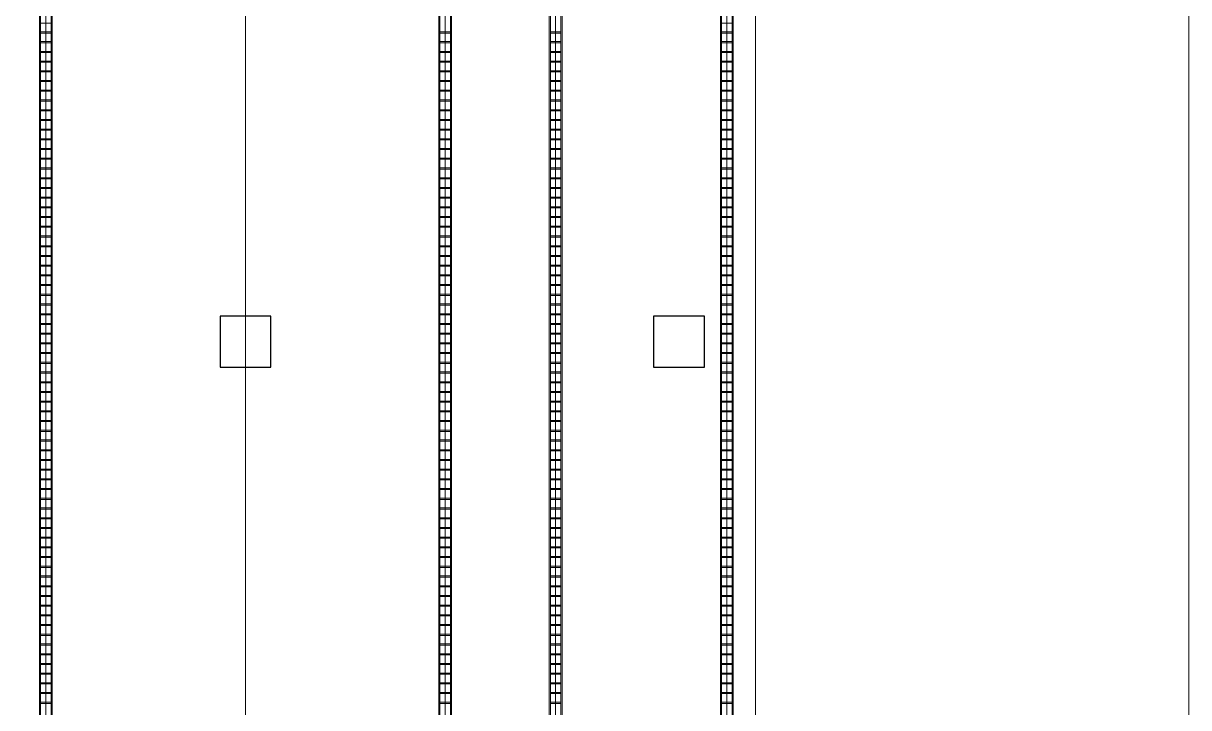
# Model space of a CAD drawing. Header units: millimetres. Extents: x 0 to 154200, y 0 to 64595.
# Drawn here: x 126770 to 154200, y 16191 to 32295 of the extents above; entities that cross this region are included whole.
import ezdxf

# ---------------------------------------------------------------- set-up
doc = ezdxf.new("R2010")
doc.units = ezdxf.units.MM
doc.layers.add('Column', color=1, linetype='Continuous')
doc.layers.add('E-CABL-TRAY', color=4, linetype='Continuous', lineweight=9)
doc.layers.add('Floor', color=7, linetype='Continuous', lineweight=9)

msp = doc.modelspace()

# ---------------------------------------------------------------- linework, layer by layer
at = {"layer": 'Column'}
for points in [[(131400, 24800), (131400, 24200), (132600, 24200), (132600, 25400), (131400, 25400), (131400, 24800)], [(141600, 24800), (141600, 24200), (142800, 24200), (142800, 25400), (141600, 25400), (141600, 24800)]]:
    msp.add_lwpolyline(points, dxfattribs=at)
at = {"layer": 'E-CABL-TRAY'}
for p, q in [((127150, 9218.7018), (127150, 55818.7018)), ((127175.4, 9218.7018), (127175.4, 55818.7018)), ((127300, 9218.7018), (127300, 55818.7018)), ((127424.6, 9218.7018), (127424.6, 55818.7018)), ((127450, 9218.7018), (127450, 55818.7018)), ((136550, 9218.7018), (136550, 55818.7018)), ((136575.4, 9218.7018), (136575.4, 55818.7018)), ((136700, 9218.7018), (136700, 55818.7018)), ((136824.6, 9218.7018), (136824.6, 55818.7018)), ((136850, 9218.7018), (136850, 55818.7018)), ((139150, 9218.7018), (139150, 55818.7018)), ((139175.4, 9218.7018), (139175.4, 55818.7018)), ((139300, 9218.7018), (139300, 55818.7018)), ((139424.6, 9218.7018), (139424.6, 55818.7018)), ((139450, 9218.7018), (139450, 55818.7018)), ((143180, 9218.7018), (143180, 55818.7018)), ((143205.4, 9218.7018), (143205.4, 55818.7018)), ((143330, 9218.7018), (143330, 55818.7018)), ((143454.6, 9218.7018), (143454.6, 55818.7018)), ((143480, 9218.7018), (143480, 55818.7018)), ((127424.6, 32294.6018), (127175.4, 32294.6018)), ((143454.6, 32294.6018), (143205.4, 32294.6018)), ((127424.6, 32091.4018), (127175.4, 32091.4018)), ((127424.6, 32066.0018), (127175.4, 32066.0018)), ((127424.6, 31862.8018), (127175.4, 31862.8018)), ((127424.6, 31837.4018), (127175.4, 31837.4018)), ((136824.6, 32091.4018), (136575.4, 32091.4018)), ((136824.6, 32066.0018), (136575.4, 32066.0018)), ((136824.6, 31862.8018), (136575.4, 31862.8018)), ((136824.6, 31837.4018), (136575.4, 31837.4018)), ((139424.6, 32091.4018), (139175.4, 32091.4018)), ((139424.6, 32066.0018), (139175.4, 32066.0018)), ((139424.6, 31862.8018), (139175.4, 31862.8018)), ((139424.6, 31837.4018), (139175.4, 31837.4018)), ((143454.6, 32091.4018), (143205.4, 32091.4018)), ((143454.6, 32066.0018), (143205.4, 32066.0018)), ((143454.6, 31862.8018), (143205.4, 31862.8018)), ((143454.6, 31837.4018), (143205.4, 31837.4018)), ((127424.6, 31634.2018), (127175.4, 31634.2018)), ((127424.6, 31608.8018), (127175.4, 31608.8018)), ((136824.6, 31634.2018), (136575.4, 31634.2018)), ((136824.6, 31608.8018), (136575.4, 31608.8018)), ((139424.6, 31634.2018), (139175.4, 31634.2018)), ((139424.6, 31608.8018), (139175.4, 31608.8018)), ((143454.6, 31634.2018), (143205.4, 31634.2018)), ((143454.6, 31608.8018), (143205.4, 31608.8018)), ((127424.6, 31405.6018), (127175.4, 31405.6018)), ((127424.6, 31380.2018), (127175.4, 31380.2018)), ((136824.6, 31405.6018), (136575.4, 31405.6018)), ((136824.6, 31380.2018), (136575.4, 31380.2018)), ((139424.6, 31405.6018), (139175.4, 31405.6018)), ((139424.6, 31380.2018), (139175.4, 31380.2018)), ((143454.6, 31405.6018), (143205.4, 31405.6018)), ((143454.6, 31380.2018), (143205.4, 31380.2018)), ((127424.6, 31177.0018), (127175.4, 31177.0018)), ((127424.6, 31151.6018), (127175.4, 31151.6018)), ((136824.6, 31177.0018), (136575.4, 31177.0018)), ((136824.6, 31151.6018), (136575.4, 31151.6018)), ((139424.6, 31177.0018), (139175.4, 31177.0018)), ((139424.6, 31151.6018), (139175.4, 31151.6018)), ((143454.6, 31177.0018), (143205.4, 31177.0018)), ((143454.6, 31151.6018), (143205.4, 31151.6018)), ((127424.6, 30948.4018), (127175.4, 30948.4018)), ((127424.6, 30923.0018), (127175.4, 30923.0018)), ((136824.6, 30948.4018), (136575.4, 30948.4018)), ((136824.6, 30923.0018), (136575.4, 30923.0018)), ((139424.6, 30948.4018), (139175.4, 30948.4018)), ((139424.6, 30923.0018), (139175.4, 30923.0018)), ((143454.6, 30948.4018), (143205.4, 30948.4018)), ((143454.6, 30923.0018), (143205.4, 30923.0018)), ((127424.6, 30719.8018), (127175.4, 30719.8018)), ((127424.6, 30694.4018), (127175.4, 30694.4018)), ((127424.6, 30491.2018), (127175.4, 30491.2018)), ((127424.6, 30465.8018), (127175.4, 30465.8018)), ((136824.6, 30719.8018), (136575.4, 30719.8018)), ((136824.6, 30694.4018), (136575.4, 30694.4018)), ((136824.6, 30491.2018), (136575.4, 30491.2018)), ((136824.6, 30465.8018), (136575.4, 30465.8018)), ((139424.6, 30719.8018), (139175.4, 30719.8018)), ((139424.6, 30694.4018), (139175.4, 30694.4018)), ((139424.6, 30491.2018), (139175.4, 30491.2018)), ((139424.6, 30465.8018), (139175.4, 30465.8018)), ((143454.6, 30719.8018), (143205.4, 30719.8018)), ((143454.6, 30694.4018), (143205.4, 30694.4018)), ((143454.6, 30491.2018), (143205.4, 30491.2018)), ((143454.6, 30465.8018), (143205.4, 30465.8018)), ((127424.6, 30262.6018), (127175.4, 30262.6018)), ((127424.6, 30237.2018), (127175.4, 30237.2018)), ((136824.6, 30262.6018), (136575.4, 30262.6018)), ((136824.6, 30237.2018), (136575.4, 30237.2018)), ((139424.6, 30262.6018), (139175.4, 30262.6018)), ((139424.6, 30237.2018), (139175.4, 30237.2018)), ((143454.6, 30262.6018), (143205.4, 30262.6018)), ((143454.6, 30237.2018), (143205.4, 30237.2018)), ((127424.6, 30034.0018), (127175.4, 30034.0018)), ((127424.6, 30008.6018), (127175.4, 30008.6018)), ((136824.6, 30034.0018), (136575.4, 30034.0018)), ((136824.6, 30008.6018), (136575.4, 30008.6018)), ((139424.6, 30034.0018), (139175.4, 30034.0018)), ((139424.6, 30008.6018), (139175.4, 30008.6018)), ((143454.6, 30034.0018), (143205.4, 30034.0018)), ((143454.6, 30008.6018), (143205.4, 30008.6018)), ((127424.6, 29805.4018), (127175.4, 29805.4018)), ((127424.6, 29780.0018), (127175.4, 29780.0018)), ((136824.6, 29805.4018), (136575.4, 29805.4018)), ((136824.6, 29780.0018), (136575.4, 29780.0018)), ((139424.6, 29805.4018), (139175.4, 29805.4018)), ((139424.6, 29780.0018), (139175.4, 29780.0018)), ((143454.6, 29805.4018), (143205.4, 29805.4018)), ((143454.6, 29780.0018), (143205.4, 29780.0018)), ((127424.6, 29576.8018), (127175.4, 29576.8018)), ((127424.6, 29551.4018), (127175.4, 29551.4018)), ((136824.6, 29576.8018), (136575.4, 29576.8018)), ((136824.6, 29551.4018), (136575.4, 29551.4018)), ((139424.6, 29576.8018), (139175.4, 29576.8018)), ((139424.6, 29551.4018), (139175.4, 29551.4018)), ((143454.6, 29576.8018), (143205.4, 29576.8018)), ((143454.6, 29551.4018), (143205.4, 29551.4018)), ((127424.6, 29348.2018), (127175.4, 29348.2018)), ((127424.6, 29322.8018), (127175.4, 29322.8018)), ((127424.6, 29119.6018), (127175.4, 29119.6018)), ((127424.6, 29094.2018), (127175.4, 29094.2018)), ((136824.6, 29348.2018), (136575.4, 29348.2018)), ((136824.6, 29322.8018), (136575.4, 29322.8018)), ((136824.6, 29119.6018), (136575.4, 29119.6018)), ((136824.6, 29094.2018), (136575.4, 29094.2018)), ((139424.6, 29348.2018), (139175.4, 29348.2018)), ((139424.6, 29322.8018), (139175.4, 29322.8018)), ((139424.6, 29119.6018), (139175.4, 29119.6018)), ((139424.6, 29094.2018), (139175.4, 29094.2018)), ((143454.6, 29348.2018), (143205.4, 29348.2018)), ((143454.6, 29322.8018), (143205.4, 29322.8018)), ((143454.6, 29119.6018), (143205.4, 29119.6018)), ((143454.6, 29094.2018), (143205.4, 29094.2018)), ((127424.6, 28891.0018), (127175.4, 28891.0018)), ((127424.6, 28865.6018), (127175.4, 28865.6018)), ((136824.6, 28891.0018), (136575.4, 28891.0018)), ((136824.6, 28865.6018), (136575.4, 28865.6018)), ((139424.6, 28891.0018), (139175.4, 28891.0018)), ((139424.6, 28865.6018), (139175.4, 28865.6018)), ((143454.6, 28891.0018), (143205.4, 28891.0018)), ((143454.6, 28865.6018), (143205.4, 28865.6018)), ((127424.6, 28662.4018), (127175.4, 28662.4018)), ((127424.6, 28637.0018), (127175.4, 28637.0018)), ((136824.6, 28662.4018), (136575.4, 28662.4018)), ((136824.6, 28637.0018), (136575.4, 28637.0018)), ((139424.6, 28662.4018), (139175.4, 28662.4018)), ((139424.6, 28637.0018), (139175.4, 28637.0018)), ((143454.6, 28662.4018), (143205.4, 28662.4018)), ((143454.6, 28637.0018), (143205.4, 28637.0018)), ((127424.6, 28433.8018), (127175.4, 28433.8018)), ((127424.6, 28408.4018), (127175.4, 28408.4018)), ((136824.6, 28433.8018), (136575.4, 28433.8018)), ((136824.6, 28408.4018), (136575.4, 28408.4018)), ((139424.6, 28433.8018), (139175.4, 28433.8018)), ((139424.6, 28408.4018), (139175.4, 28408.4018)), ((143454.6, 28433.8018), (143205.4, 28433.8018)), ((143454.6, 28408.4018), (143205.4, 28408.4018)), ((127424.6, 28205.2018), (127175.4, 28205.2018)), ((127424.6, 28179.8018), (127175.4, 28179.8018)), ((136824.6, 28205.2018), (136575.4, 28205.2018)), ((136824.6, 28179.8018), (136575.4, 28179.8018)), ((139424.6, 28205.2018), (139175.4, 28205.2018)), ((139424.6, 28179.8018), (139175.4, 28179.8018)), ((143454.6, 28205.2018), (143205.4, 28205.2018)), ((143454.6, 28179.8018), (143205.4, 28179.8018)), ((127424.6, 27976.6018), (127175.4, 27976.6018)), ((127424.6, 27951.2018), (127175.4, 27951.2018)), ((127424.6, 27748.0018), (127175.4, 27748.0018)), ((127424.6, 27722.6018), (127175.4, 27722.6018)), ((136824.6, 27976.6018), (136575.4, 27976.6018)), ((136824.6, 27951.2018), (136575.4, 27951.2018)), ((136824.6, 27748.0018), (136575.4, 27748.0018)), ((136824.6, 27722.6018), (136575.4, 27722.6018)), ((139424.6, 27976.6018), (139175.4, 27976.6018)), ((139424.6, 27951.2018), (139175.4, 27951.2018)), ((139424.6, 27748.0018), (139175.4, 27748.0018)), ((139424.6, 27722.6018), (139175.4, 27722.6018)), ((143454.6, 27976.6018), (143205.4, 27976.6018)), ((143454.6, 27951.2018), (143205.4, 27951.2018)), ((143454.6, 27748.0018), (143205.4, 27748.0018)), ((143454.6, 27722.6018), (143205.4, 27722.6018)), ((127424.6, 27519.4018), (127175.4, 27519.4018)), ((127424.6, 27494.0018), (127175.4, 27494.0018)), ((136824.6, 27519.4018), (136575.4, 27519.4018)), ((136824.6, 27494.0018), (136575.4, 27494.0018)), ((139424.6, 27519.4018), (139175.4, 27519.4018)), ((139424.6, 27494.0018), (139175.4, 27494.0018)), ((143454.6, 27519.4018), (143205.4, 27519.4018)), ((143454.6, 27494.0018), (143205.4, 27494.0018)), ((127424.6, 27290.8018), (127175.4, 27290.8018)), ((127424.6, 27265.4018), (127175.4, 27265.4018)), ((136824.6, 27290.8018), (136575.4, 27290.8018)), ((136824.6, 27265.4018), (136575.4, 27265.4018)), ((139424.6, 27290.8018), (139175.4, 27290.8018)), ((139424.6, 27265.4018), (139175.4, 27265.4018)), ((143454.6, 27290.8018), (143205.4, 27290.8018)), ((143454.6, 27265.4018), (143205.4, 27265.4018)), ((127424.6, 27062.2018), (127175.4, 27062.2018)), ((127424.6, 27036.8018), (127175.4, 27036.8018)), ((136824.6, 27062.2018), (136575.4, 27062.2018)), ((136824.6, 27036.8018), (136575.4, 27036.8018)), ((139424.6, 27062.2018), (139175.4, 27062.2018)), ((139424.6, 27036.8018), (139175.4, 27036.8018)), ((143454.6, 27062.2018), (143205.4, 27062.2018)), ((143454.6, 27036.8018), (143205.4, 27036.8018)), ((127424.6, 26833.6018), (127175.4, 26833.6018)), ((127424.6, 26808.2018), (127175.4, 26808.2018)), ((136824.6, 26833.6018), (136575.4, 26833.6018)), ((136824.6, 26808.2018), (136575.4, 26808.2018)), ((139424.6, 26833.6018), (139175.4, 26833.6018)), ((139424.6, 26808.2018), (139175.4, 26808.2018)), ((143454.6, 26833.6018), (143205.4, 26833.6018)), ((143454.6, 26808.2018), (143205.4, 26808.2018)), ((127424.6, 26605.0018), (127175.4, 26605.0018)), ((127424.6, 26579.6018), (127175.4, 26579.6018)), ((127424.6, 26376.4018), (127175.4, 26376.4018)), ((127424.6, 26351.0018), (127175.4, 26351.0018)), ((136824.6, 26605.0018), (136575.4, 26605.0018)), ((136824.6, 26579.6018), (136575.4, 26579.6018)), ((136824.6, 26376.4018), (136575.4, 26376.4018)), ((136824.6, 26351.0018), (136575.4, 26351.0018)), ((139424.6, 26605.0018), (139175.4, 26605.0018)), ((139424.6, 26579.6018), (139175.4, 26579.6018)), ((139424.6, 26376.4018), (139175.4, 26376.4018)), ((139424.6, 26351.0018), (139175.4, 26351.0018)), ((143454.6, 26605.0018), (143205.4, 26605.0018)), ((143454.6, 26579.6018), (143205.4, 26579.6018)), ((143454.6, 26376.4018), (143205.4, 26376.4018)), ((143454.6, 26351.0018), (143205.4, 26351.0018)), ((127424.6, 26147.8018), (127175.4, 26147.8018)), ((127424.6, 26122.4018), (127175.4, 26122.4018)), ((136824.6, 26147.8018), (136575.4, 26147.8018)), ((136824.6, 26122.4018), (136575.4, 26122.4018)), ((139424.6, 26147.8018), (139175.4, 26147.8018)), ((139424.6, 26122.4018), (139175.4, 26122.4018)), ((143454.6, 26147.8018), (143205.4, 26147.8018)), ((143454.6, 26122.4018), (143205.4, 26122.4018)), ((127424.6, 25919.2018), (127175.4, 25919.2018)), ((127424.6, 25893.8018), (127175.4, 25893.8018)), ((136824.6, 25919.2018), (136575.4, 25919.2018)), ((136824.6, 25893.8018), (136575.4, 25893.8018)), ((139424.6, 25919.2018), (139175.4, 25919.2018)), ((139424.6, 25893.8018), (139175.4, 25893.8018)), ((143454.6, 25919.2018), (143205.4, 25919.2018)), ((143454.6, 25893.8018), (143205.4, 25893.8018)), ((127424.6, 25690.6018), (127175.4, 25690.6018)), ((127424.6, 25665.2018), (127175.4, 25665.2018)), ((136824.6, 25690.6018), (136575.4, 25690.6018)), ((136824.6, 25665.2018), (136575.4, 25665.2018)), ((139424.6, 25690.6018), (139175.4, 25690.6018)), ((139424.6, 25665.2018), (139175.4, 25665.2018)), ((143454.6, 25690.6018), (143205.4, 25690.6018)), ((143454.6, 25665.2018), (143205.4, 25665.2018)), ((127424.6, 25462.0018), (127175.4, 25462.0018)), ((127424.6, 25436.6018), (127175.4, 25436.6018)), ((136824.6, 25462.0018), (136575.4, 25462.0018)), ((136824.6, 25436.6018), (136575.4, 25436.6018)), ((139424.6, 25462.0018), (139175.4, 25462.0018)), ((139424.6, 25436.6018), (139175.4, 25436.6018)), ((143454.6, 25462.0018), (143205.4, 25462.0018)), ((143454.6, 25436.6018), (143205.4, 25436.6018)), ((127424.6, 25233.4018), (127175.4, 25233.4018)), ((127424.6, 25208.0018), (127175.4, 25208.0018)), ((127424.6, 25004.8018), (127175.4, 25004.8018)), ((127424.6, 24979.4018), (127175.4, 24979.4018)), ((136824.6, 25233.4018), (136575.4, 25233.4018)), ((136824.6, 25208.0018), (136575.4, 25208.0018)), ((136824.6, 25004.8018), (136575.4, 25004.8018)), ((136824.6, 24979.4018), (136575.4, 24979.4018)), ((139424.6, 25233.4018), (139175.4, 25233.4018)), ((139424.6, 25208.0018), (139175.4, 25208.0018)), ((139424.6, 25004.8018), (139175.4, 25004.8018)), ((139424.6, 24979.4018), (139175.4, 24979.4018)), ((143454.6, 25233.4018), (143205.4, 25233.4018)), ((143454.6, 25208.0018), (143205.4, 25208.0018)), ((143454.6, 25004.8018), (143205.4, 25004.8018)), ((143454.6, 24979.4018), (143205.4, 24979.4018)), ((127424.6, 24776.2018), (127175.4, 24776.2018)), ((127424.6, 24750.8018), (127175.4, 24750.8018)), ((136824.6, 24776.2018), (136575.4, 24776.2018)), ((136824.6, 24750.8018), (136575.4, 24750.8018)), ((139424.6, 24776.2018), (139175.4, 24776.2018)), ((139424.6, 24750.8018), (139175.4, 24750.8018)), ((143454.6, 24776.2018), (143205.4, 24776.2018)), ((143454.6, 24750.8018), (143205.4, 24750.8018)), ((127424.6, 24547.6018), (127175.4, 24547.6018)), ((127424.6, 24522.2018), (127175.4, 24522.2018)), ((136824.6, 24547.6018), (136575.4, 24547.6018)), ((136824.6, 24522.2018), (136575.4, 24522.2018)), ((139424.6, 24547.6018), (139175.4, 24547.6018)), ((139424.6, 24522.2018), (139175.4, 24522.2018)), ((143454.6, 24547.6018), (143205.4, 24547.6018)), ((143454.6, 24522.2018), (143205.4, 24522.2018)), ((127424.6, 24319.0018), (127175.4, 24319.0018)), ((127424.6, 24293.6018), (127175.4, 24293.6018)), ((136824.6, 24319.0018), (136575.4, 24319.0018)), ((136824.6, 24293.6018), (136575.4, 24293.6018)), ((139424.6, 24319.0018), (139175.4, 24319.0018)), ((139424.6, 24293.6018), (139175.4, 24293.6018)), ((143454.6, 24319.0018), (143205.4, 24319.0018)), ((143454.6, 24293.6018), (143205.4, 24293.6018)), ((127424.6, 24090.4018), (127175.4, 24090.4018)), ((127424.6, 24065.0018), (127175.4, 24065.0018)), ((136824.6, 24090.4018), (136575.4, 24090.4018)), ((136824.6, 24065.0018), (136575.4, 24065.0018)), ((139424.6, 24090.4018), (139175.4, 24090.4018)), ((139424.6, 24065.0018), (139175.4, 24065.0018)), ((143454.6, 24090.4018), (143205.4, 24090.4018)), ((143454.6, 24065.0018), (143205.4, 24065.0018)), ((127424.6, 23861.8018), (127175.4, 23861.8018)), ((127424.6, 23836.4018), (127175.4, 23836.4018)), ((127424.6, 23633.2018), (127175.4, 23633.2018)), ((127424.6, 23607.8018), (127175.4, 23607.8018)), ((136824.6, 23861.8018), (136575.4, 23861.8018)), ((136824.6, 23836.4018), (136575.4, 23836.4018)), ((136824.6, 23633.2018), (136575.4, 23633.2018)), ((136824.6, 23607.8018), (136575.4, 23607.8018)), ((139424.6, 23861.8018), (139175.4, 23861.8018)), ((139424.6, 23836.4018), (139175.4, 23836.4018)), ((139424.6, 23633.2018), (139175.4, 23633.2018)), ((139424.6, 23607.8018), (139175.4, 23607.8018)), ((143454.6, 23861.8018), (143205.4, 23861.8018)), ((143454.6, 23836.4018), (143205.4, 23836.4018)), ((143454.6, 23633.2018), (143205.4, 23633.2018)), ((143454.6, 23607.8018), (143205.4, 23607.8018)), ((127424.6, 23404.6018), (127175.4, 23404.6018)), ((127424.6, 23379.2018), (127175.4, 23379.2018)), ((136824.6, 23404.6018), (136575.4, 23404.6018)), ((136824.6, 23379.2018), (136575.4, 23379.2018)), ((139424.6, 23404.6018), (139175.4, 23404.6018)), ((139424.6, 23379.2018), (139175.4, 23379.2018)), ((143454.6, 23404.6018), (143205.4, 23404.6018)), ((143454.6, 23379.2018), (143205.4, 23379.2018)), ((127424.6, 23176.0018), (127175.4, 23176.0018)), ((127424.6, 23150.6018), (127175.4, 23150.6018)), ((136824.6, 23176.0018), (136575.4, 23176.0018)), ((136824.6, 23150.6018), (136575.4, 23150.6018)), ((139424.6, 23176.0018), (139175.4, 23176.0018)), ((139424.6, 23150.6018), (139175.4, 23150.6018)), ((143454.6, 23176.0018), (143205.4, 23176.0018)), ((143454.6, 23150.6018), (143205.4, 23150.6018)), ((127424.6, 22947.4018), (127175.4, 22947.4018)), ((127424.6, 22922.0018), (127175.4, 22922.0018)), ((136824.6, 22947.4018), (136575.4, 22947.4018)), ((136824.6, 22922.0018), (136575.4, 22922.0018)), ((139424.6, 22947.4018), (139175.4, 22947.4018)), ((139424.6, 22922.0018), (139175.4, 22922.0018)), ((143454.6, 22947.4018), (143205.4, 22947.4018)), ((143454.6, 22922.0018), (143205.4, 22922.0018)), ((127424.6, 22718.8018), (127175.4, 22718.8018)), ((127424.6, 22693.4018), (127175.4, 22693.4018)), ((136824.6, 22718.8018), (136575.4, 22718.8018)), ((136824.6, 22693.4018), (136575.4, 22693.4018)), ((139424.6, 22718.8018), (139175.4, 22718.8018)), ((139424.6, 22693.4018), (139175.4, 22693.4018)), ((143454.6, 22718.8018), (143205.4, 22718.8018)), ((143454.6, 22693.4018), (143205.4, 22693.4018)), ((127424.6, 22490.2018), (127175.4, 22490.2018)), ((127424.6, 22464.8018), (127175.4, 22464.8018)), ((127424.6, 22261.6018), (127175.4, 22261.6018)), ((127424.6, 22236.2018), (127175.4, 22236.2018)), ((136824.6, 22490.2018), (136575.4, 22490.2018)), ((136824.6, 22464.8018), (136575.4, 22464.8018)), ((136824.6, 22261.6018), (136575.4, 22261.6018)), ((136824.6, 22236.2018), (136575.4, 22236.2018)), ((139424.6, 22490.2018), (139175.4, 22490.2018)), ((139424.6, 22464.8018), (139175.4, 22464.8018)), ((139424.6, 22261.6018), (139175.4, 22261.6018)), ((139424.6, 22236.2018), (139175.4, 22236.2018)), ((143454.6, 22490.2018), (143205.4, 22490.2018)), ((143454.6, 22464.8018), (143205.4, 22464.8018)), ((143454.6, 22261.6018), (143205.4, 22261.6018)), ((143454.6, 22236.2018), (143205.4, 22236.2018)), ((127424.6, 22033.0018), (127175.4, 22033.0018)), ((127424.6, 22007.6018), (127175.4, 22007.6018)), ((136824.6, 22033.0018), (136575.4, 22033.0018)), ((136824.6, 22007.6018), (136575.4, 22007.6018)), ((139424.6, 22033.0018), (139175.4, 22033.0018)), ((139424.6, 22007.6018), (139175.4, 22007.6018)), ((143454.6, 22033.0018), (143205.4, 22033.0018)), ((143454.6, 22007.6018), (143205.4, 22007.6018)), ((127424.6, 21804.4018), (127175.4, 21804.4018)), ((127424.6, 21779.0018), (127175.4, 21779.0018)), ((136824.6, 21804.4018), (136575.4, 21804.4018)), ((136824.6, 21779.0018), (136575.4, 21779.0018)), ((139424.6, 21804.4018), (139175.4, 21804.4018)), ((139424.6, 21779.0018), (139175.4, 21779.0018)), ((143454.6, 21804.4018), (143205.4, 21804.4018)), ((143454.6, 21779.0018), (143205.4, 21779.0018)), ((127424.6, 21575.8018), (127175.4, 21575.8018)), ((127424.6, 21550.4018), (127175.4, 21550.4018)), ((136824.6, 21575.8018), (136575.4, 21575.8018)), ((136824.6, 21550.4018), (136575.4, 21550.4018)), ((139424.6, 21575.8018), (139175.4, 21575.8018)), ((139424.6, 21550.4018), (139175.4, 21550.4018)), ((143454.6, 21575.8018), (143205.4, 21575.8018)), ((143454.6, 21550.4018), (143205.4, 21550.4018)), ((127424.6, 21347.2018), (127175.4, 21347.2018)), ((127424.6, 21321.8018), (127175.4, 21321.8018)), ((136824.6, 21347.2018), (136575.4, 21347.2018)), ((136824.6, 21321.8018), (136575.4, 21321.8018)), ((139424.6, 21347.2018), (139175.4, 21347.2018)), ((139424.6, 21321.8018), (139175.4, 21321.8018)), ((143454.6, 21347.2018), (143205.4, 21347.2018)), ((143454.6, 21321.8018), (143205.4, 21321.8018)), ((127424.6, 21118.6018), (127175.4, 21118.6018)), ((127424.6, 21093.2018), (127175.4, 21093.2018)), ((127424.6, 20890.0018), (127175.4, 20890.0018)), ((127424.6, 20864.6018), (127175.4, 20864.6018)), ((136824.6, 21118.6018), (136575.4, 21118.6018)), ((136824.6, 21093.2018), (136575.4, 21093.2018)), ((136824.6, 20890.0018), (136575.4, 20890.0018)), ((136824.6, 20864.6018), (136575.4, 20864.6018)), ((139424.6, 21118.6018), (139175.4, 21118.6018)), ((139424.6, 21093.2018), (139175.4, 21093.2018)), ((139424.6, 20890.0018), (139175.4, 20890.0018)), ((139424.6, 20864.6018), (139175.4, 20864.6018)), ((143454.6, 21118.6018), (143205.4, 21118.6018)), ((143454.6, 21093.2018), (143205.4, 21093.2018)), ((143454.6, 20890.0018), (143205.4, 20890.0018)), ((143454.6, 20864.6018), (143205.4, 20864.6018)), ((127424.6, 20661.4018), (127175.4, 20661.4018)), ((127424.6, 20636.0018), (127175.4, 20636.0018)), ((136824.6, 20661.4018), (136575.4, 20661.4018)), ((136824.6, 20636.0018), (136575.4, 20636.0018)), ((139424.6, 20661.4018), (139175.4, 20661.4018)), ((139424.6, 20636.0018), (139175.4, 20636.0018)), ((143454.6, 20661.4018), (143205.4, 20661.4018)), ((143454.6, 20636.0018), (143205.4, 20636.0018)), ((127424.6, 20432.8018), (127175.4, 20432.8018)), ((127424.6, 20407.4018), (127175.4, 20407.4018)), ((136824.6, 20432.8018), (136575.4, 20432.8018)), ((136824.6, 20407.4018), (136575.4, 20407.4018)), ((139424.6, 20432.8018), (139175.4, 20432.8018)), ((139424.6, 20407.4018), (139175.4, 20407.4018)), ((143454.6, 20432.8018), (143205.4, 20432.8018)), ((143454.6, 20407.4018), (143205.4, 20407.4018)), ((127424.6, 20204.2018), (127175.4, 20204.2018)), ((127424.6, 20178.8018), (127175.4, 20178.8018)), ((136824.6, 20204.2018), (136575.4, 20204.2018)), ((136824.6, 20178.8018), (136575.4, 20178.8018)), ((139424.6, 20204.2018), (139175.4, 20204.2018)), ((139424.6, 20178.8018), (139175.4, 20178.8018)), ((143454.6, 20204.2018), (143205.4, 20204.2018)), ((143454.6, 20178.8018), (143205.4, 20178.8018)), ((127424.6, 19975.6018), (127175.4, 19975.6018)), ((127424.6, 19950.2018), (127175.4, 19950.2018)), ((136824.6, 19975.6018), (136575.4, 19975.6018)), ((136824.6, 19950.2018), (136575.4, 19950.2018)), ((139424.6, 19975.6018), (139175.4, 19975.6018)), ((139424.6, 19950.2018), (139175.4, 19950.2018)), ((143454.6, 19975.6018), (143205.4, 19975.6018)), ((143454.6, 19950.2018), (143205.4, 19950.2018)), ((127424.6, 19747.0018), (127175.4, 19747.0018)), ((127424.6, 19721.6018), (127175.4, 19721.6018)), ((127424.6, 19518.4018), (127175.4, 19518.4018)), ((127424.6, 19493.0018), (127175.4, 19493.0018)), ((136824.6, 19747.0018), (136575.4, 19747.0018)), ((136824.6, 19721.6018), (136575.4, 19721.6018)), ((136824.6, 19518.4018), (136575.4, 19518.4018)), ((136824.6, 19493.0018), (136575.4, 19493.0018)), ((139424.6, 19747.0018), (139175.4, 19747.0018)), ((139424.6, 19721.6018), (139175.4, 19721.6018)), ((139424.6, 19518.4018), (139175.4, 19518.4018)), ((139424.6, 19493.0018), (139175.4, 19493.0018)), ((143454.6, 19747.0018), (143205.4, 19747.0018)), ((143454.6, 19721.6018), (143205.4, 19721.6018)), ((143454.6, 19518.4018), (143205.4, 19518.4018)), ((143454.6, 19493.0018), (143205.4, 19493.0018)), ((127424.6, 19289.8018), (127175.4, 19289.8018)), ((127424.6, 19264.4018), (127175.4, 19264.4018)), ((136824.6, 19289.8018), (136575.4, 19289.8018)), ((136824.6, 19264.4018), (136575.4, 19264.4018)), ((139424.6, 19289.8018), (139175.4, 19289.8018)), ((139424.6, 19264.4018), (139175.4, 19264.4018)), ((143454.6, 19289.8018), (143205.4, 19289.8018)), ((143454.6, 19264.4018), (143205.4, 19264.4018)), ((127424.6, 19061.2018), (127175.4, 19061.2018)), ((127424.6, 19035.8018), (127175.4, 19035.8018)), ((136824.6, 19061.2018), (136575.4, 19061.2018)), ((136824.6, 19035.8018), (136575.4, 19035.8018)), ((139424.6, 19061.2018), (139175.4, 19061.2018)), ((139424.6, 19035.8018), (139175.4, 19035.8018)), ((143454.6, 19061.2018), (143205.4, 19061.2018)), ((143454.6, 19035.8018), (143205.4, 19035.8018)), ((127424.6, 18832.6018), (127175.4, 18832.6018)), ((127424.6, 18807.2018), (127175.4, 18807.2018)), ((136824.6, 18832.6018), (136575.4, 18832.6018)), ((136824.6, 18807.2018), (136575.4, 18807.2018)), ((139424.6, 18832.6018), (139175.4, 18832.6018)), ((139424.6, 18807.2018), (139175.4, 18807.2018)), ((143454.6, 18832.6018), (143205.4, 18832.6018)), ((143454.6, 18807.2018), (143205.4, 18807.2018)), ((127424.6, 18604.0018), (127175.4, 18604.0018)), ((127424.6, 18578.6018), (127175.4, 18578.6018)), ((136824.6, 18604.0018), (136575.4, 18604.0018)), ((136824.6, 18578.6018), (136575.4, 18578.6018)), ((139424.6, 18604.0018), (139175.4, 18604.0018)), ((139424.6, 18578.6018), (139175.4, 18578.6018)), ((143454.6, 18604.0018), (143205.4, 18604.0018)), ((143454.6, 18578.6018), (143205.4, 18578.6018)), ((127424.6, 18375.4018), (127175.4, 18375.4018)), ((127424.6, 18350.0018), (127175.4, 18350.0018)), ((127424.6, 18146.8018), (127175.4, 18146.8018)), ((127424.6, 18121.4018), (127175.4, 18121.4018)), ((136824.6, 18375.4018), (136575.4, 18375.4018)), ((136824.6, 18350.0018), (136575.4, 18350.0018)), ((136824.6, 18146.8018), (136575.4, 18146.8018)), ((136824.6, 18121.4018), (136575.4, 18121.4018)), ((139424.6, 18375.4018), (139175.4, 18375.4018)), ((139424.6, 18350.0018), (139175.4, 18350.0018)), ((139424.6, 18146.8018), (139175.4, 18146.8018)), ((139424.6, 18121.4018), (139175.4, 18121.4018)), ((143454.6, 18375.4018), (143205.4, 18375.4018)), ((143454.6, 18350.0018), (143205.4, 18350.0018)), ((143454.6, 18146.8018), (143205.4, 18146.8018)), ((143454.6, 18121.4018), (143205.4, 18121.4018)), ((127424.6, 17918.2018), (127175.4, 17918.2018)), ((127424.6, 17892.8018), (127175.4, 17892.8018)), ((136824.6, 17918.2018), (136575.4, 17918.2018)), ((136824.6, 17892.8018), (136575.4, 17892.8018)), ((139424.6, 17918.2018), (139175.4, 17918.2018)), ((139424.6, 17892.8018), (139175.4, 17892.8018)), ((143454.6, 17918.2018), (143205.4, 17918.2018)), ((143454.6, 17892.8018), (143205.4, 17892.8018)), ((127424.6, 17689.6018), (127175.4, 17689.6018)), ((127424.6, 17664.2018), (127175.4, 17664.2018)), ((136824.6, 17689.6018), (136575.4, 17689.6018)), ((136824.6, 17664.2018), (136575.4, 17664.2018)), ((139424.6, 17689.6018), (139175.4, 17689.6018)), ((139424.6, 17664.2018), (139175.4, 17664.2018)), ((143454.6, 17689.6018), (143205.4, 17689.6018)), ((143454.6, 17664.2018), (143205.4, 17664.2018)), ((127424.6, 17461.0018), (127175.4, 17461.0018)), ((127424.6, 17435.6018), (127175.4, 17435.6018)), ((136824.6, 17461.0018), (136575.4, 17461.0018)), ((136824.6, 17435.6018), (136575.4, 17435.6018)), ((139424.6, 17461.0018), (139175.4, 17461.0018)), ((139424.6, 17435.6018), (139175.4, 17435.6018)), ((143454.6, 17461.0018), (143205.4, 17461.0018)), ((143454.6, 17435.6018), (143205.4, 17435.6018)), ((127424.6, 17232.4018), (127175.4, 17232.4018)), ((127424.6, 17207.0018), (127175.4, 17207.0018)), ((136824.6, 17232.4018), (136575.4, 17232.4018)), ((136824.6, 17207.0018), (136575.4, 17207.0018)), ((139424.6, 17232.4018), (139175.4, 17232.4018)), ((139424.6, 17207.0018), (139175.4, 17207.0018)), ((143454.6, 17232.4018), (143205.4, 17232.4018)), ((143454.6, 17207.0018), (143205.4, 17207.0018)), ((127424.6, 17003.8018), (127175.4, 17003.8018)), ((127424.6, 16978.4018), (127175.4, 16978.4018)), ((127424.6, 16775.2018), (127175.4, 16775.2018)), ((127424.6, 16749.8018), (127175.4, 16749.8018)), ((136824.6, 17003.8018), (136575.4, 17003.8018)), ((136824.6, 16978.4018), (136575.4, 16978.4018)), ((136824.6, 16775.2018), (136575.4, 16775.2018)), ((136824.6, 16749.8018), (136575.4, 16749.8018)), ((139424.6, 17003.8018), (139175.4, 17003.8018)), ((139424.6, 16978.4018), (139175.4, 16978.4018)), ((139424.6, 16775.2018), (139175.4, 16775.2018)), ((139424.6, 16749.8018), (139175.4, 16749.8018)), ((143454.6, 17003.8018), (143205.4, 17003.8018)), ((143454.6, 16978.4018), (143205.4, 16978.4018)), ((143454.6, 16775.2018), (143205.4, 16775.2018)), ((143454.6, 16749.8018), (143205.4, 16749.8018)), ((127424.6, 16546.6018), (127175.4, 16546.6018)), ((127424.6, 16521.2018), (127175.4, 16521.2018)), ((136824.6, 16546.6018), (136575.4, 16546.6018)), ((136824.6, 16521.2018), (136575.4, 16521.2018)), ((139424.6, 16546.6018), (139175.4, 16546.6018)), ((139424.6, 16521.2018), (139175.4, 16521.2018)), ((143454.6, 16546.6018), (143205.4, 16546.6018)), ((143454.6, 16521.2018), (143205.4, 16521.2018)), ((127424.6, 16318.0018), (127175.4, 16318.0018)), ((127424.6, 16292.6018), (127175.4, 16292.6018)), ((136824.6, 16318.0018), (136575.4, 16318.0018)), ((136824.6, 16292.6018), (136575.4, 16292.6018)), ((139424.6, 16318.0018), (139175.4, 16318.0018)), ((139424.6, 16292.6018), (139175.4, 16292.6018)), ((143454.6, 16318.0018), (143205.4, 16318.0018)), ((143454.6, 16292.6018), (143205.4, 16292.6018))]:
    msp.add_line(p, q, dxfattribs=at)
at = {"layer": 'Floor'}
msp.add_lwpolyline([(154200, 0), (0, 0), (0, 64595), (154200, 64595)], close=True, dxfattribs=at)
for points in [[(120000, 9800), (120000, 54800), (132000, 54800), (132000, 9800), (120000, 9800)], [(132000, 9800), (132000, 54800), (144000, 54800), (144000, 9800), (132000, 9800)]]:
    msp.add_lwpolyline(points, dxfattribs=at)

doc.saveas('drawing.dxf')
